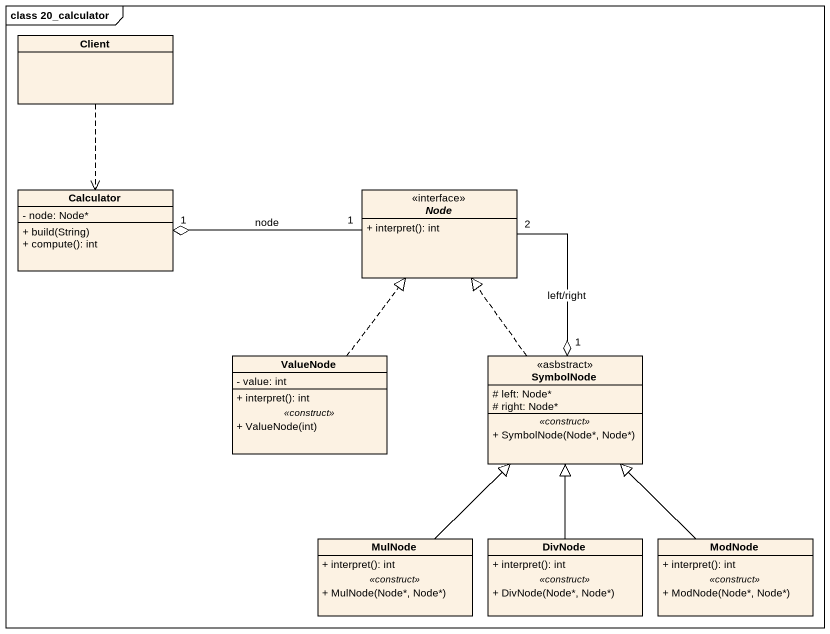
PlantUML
@startuml
mainframe class 20_calculator
hide circle
hide empty members
skinparam classAttributeIconSize 0
class Client
class Calculator {
  - node: Node*
  + build(String)
  + compute(): int
}
interface "Node" as Node_ {
  + interpret(): int
}
class ValueNode {
  - value: int
  --
  + interpret(): int
  .. <<construct>> ..
  + ValueNode(int)
}
class SymbolNode <<asbstract>> {
  # left: Node*
  # right: Node*
  .. <<construct>> ..
  + SymbolNode(Node*, Node*)
}
class MulNode {
  + interpret(): int
  .. <<construct>> ..
  + MulNode(Node*, Node*)
}
class DivNode {
  + interpret(): int
  .. <<construct>> ..
  + DivNode(Node*, Node*)
}
class ModNode {
  + interpret(): int
  .. <<construct>> ..
  + ModNode(Node*, Node*)
}
Client ..> Calculator
Node_ "1" -left-o "1" Calculator : node
Node_ "2" --o "1" SymbolNode : left/right
ValueNode .up.|> Node_
SymbolNode .up.|> Node_
MulNode -up-|> SymbolNode
DivNode -up-|> SymbolNode
ModNode -up-|> SymbolNode
@enduml
